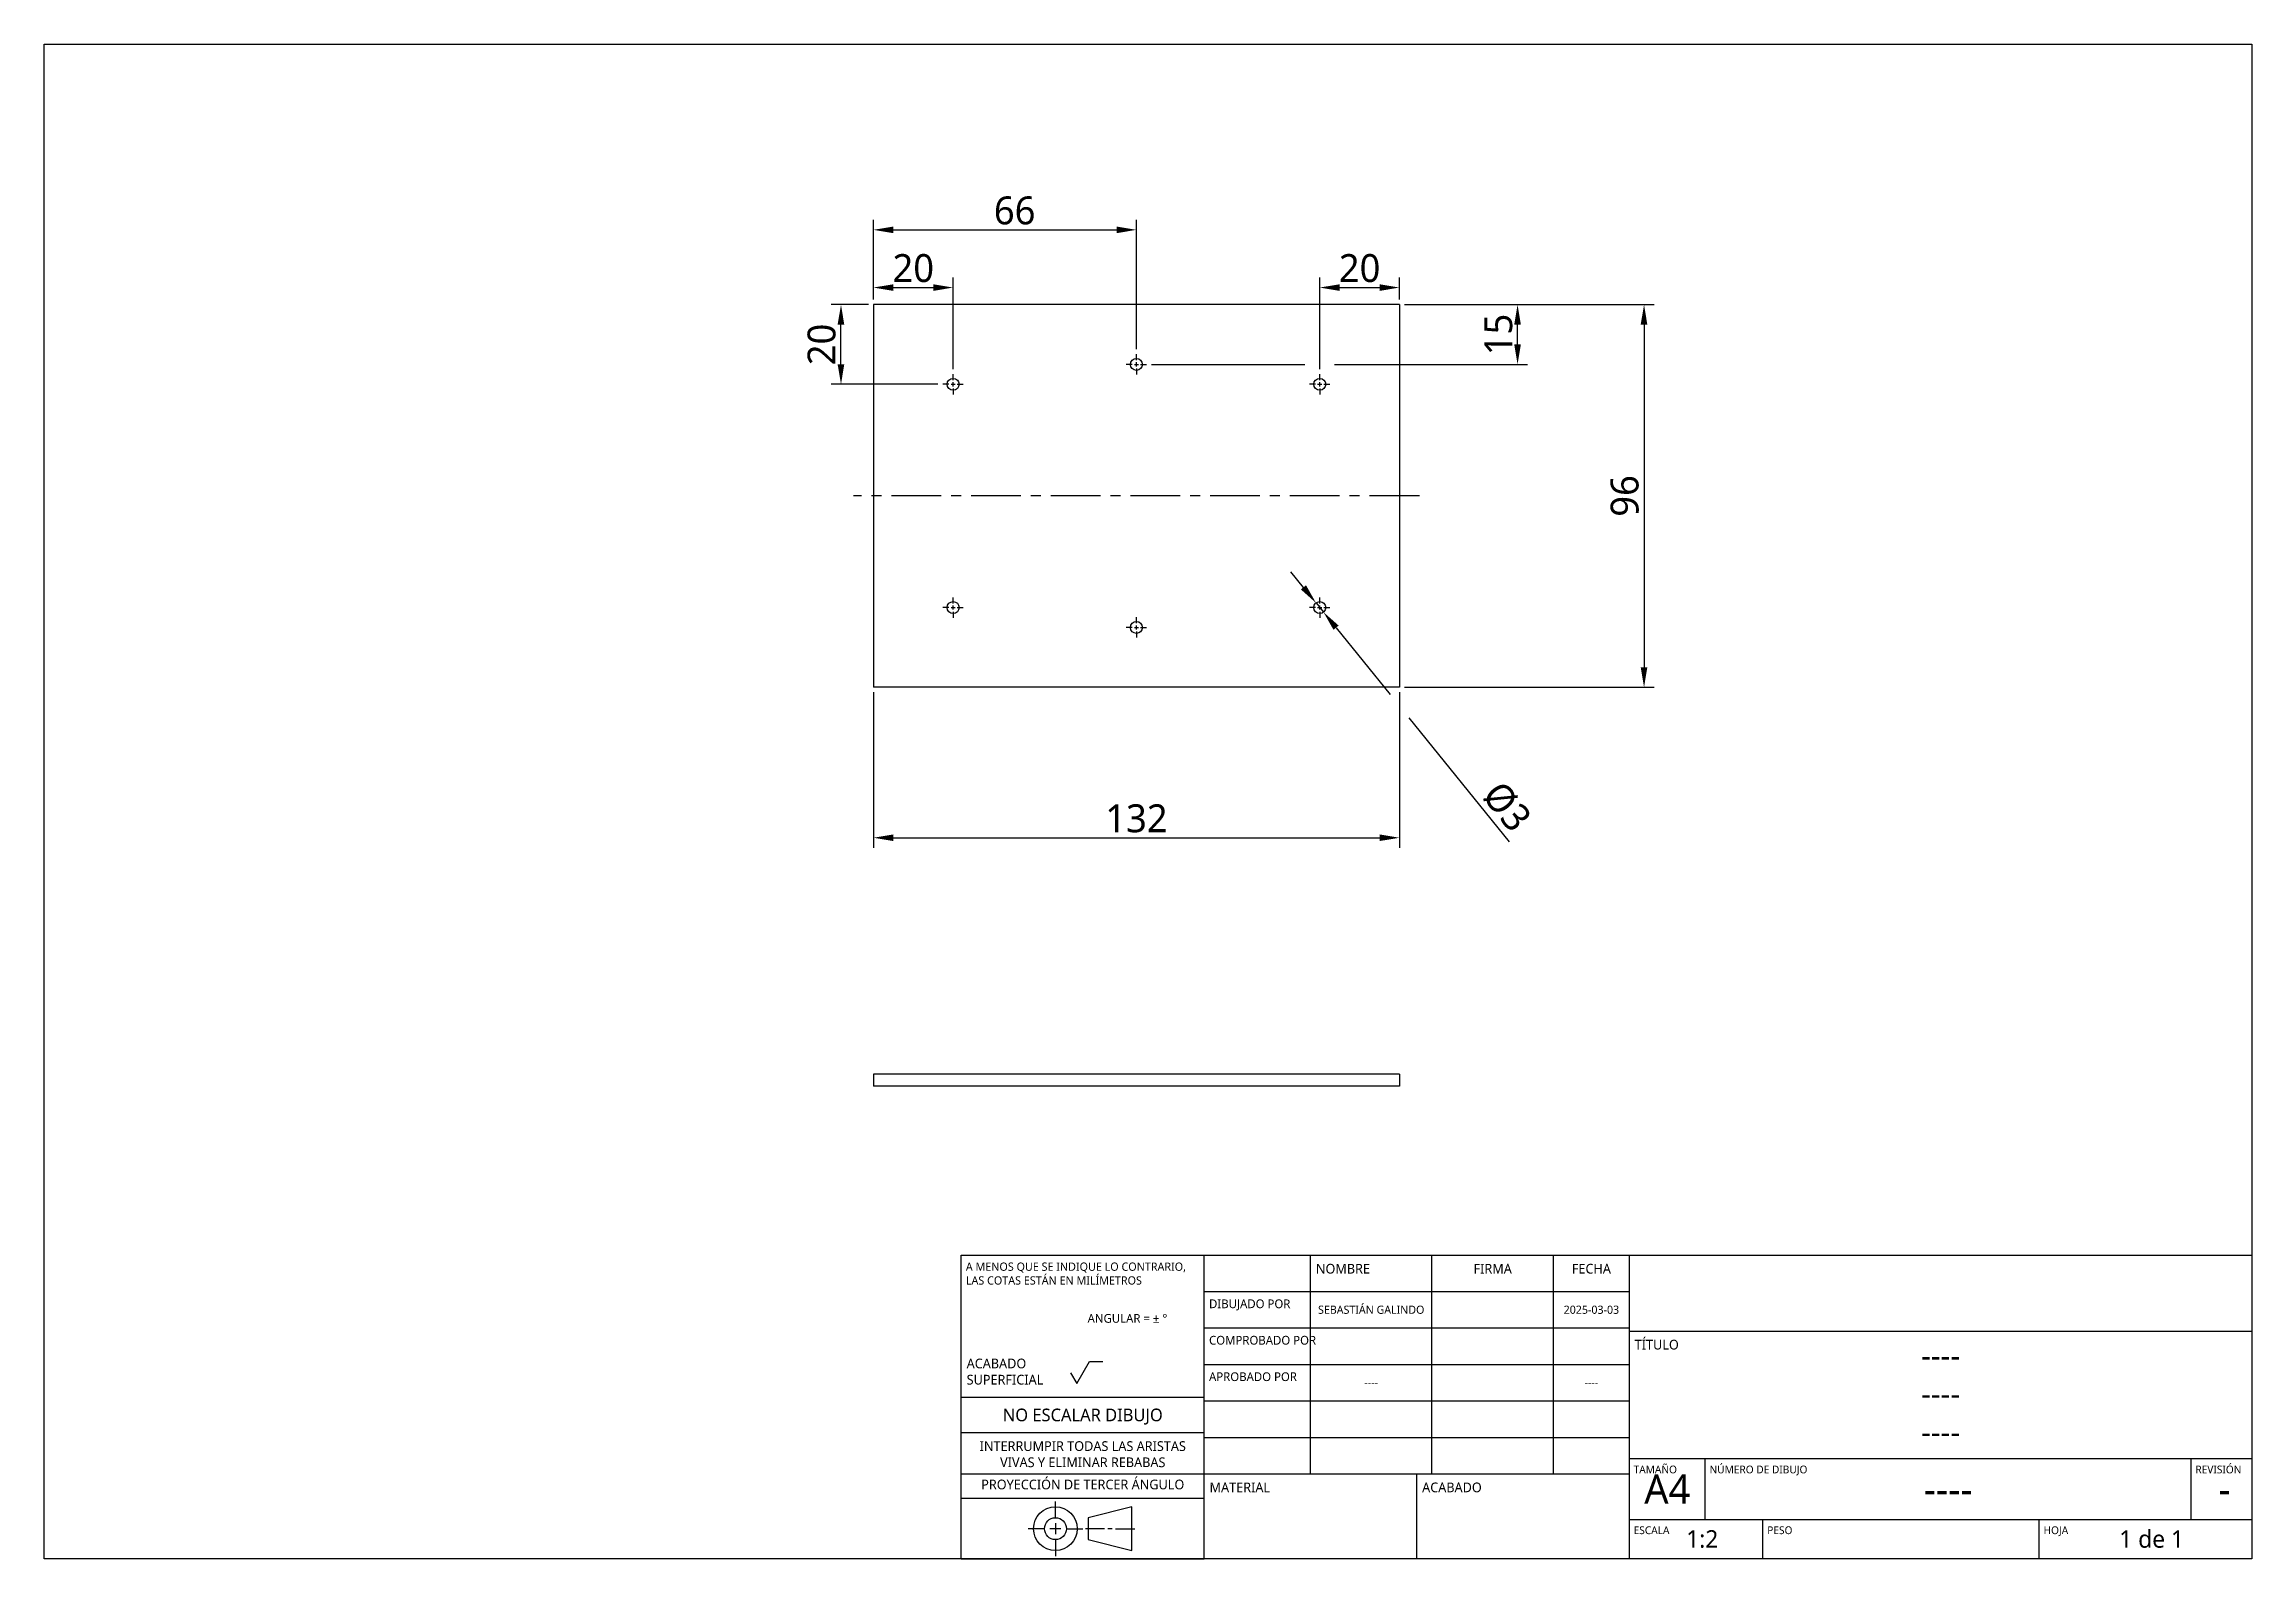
# Model space of a CAD drawing. Extents: x 20 to 297, y 10 to 200.
import ezdxf

# ---------------------------------------------------------------- set-up
doc = ezdxf.new("R2010")
doc.units = 0
doc.header["$LTSCALE"] = 12.7
doc.header["$PDMODE"] = 33
doc.header["$PDSIZE"] = 1
doc.linetypes.add('CENTER', pattern=[0.787402, 0.492126, -0.098425, 0.098425, -0.098425])
doc.layers.get('DEFPOINTS').update_dxf_attribs({"linetype": 'CONTINUOUS'})
for name, color, linetype in [('ANNOTATION_TEXT', 7, 'CONTINUOUS'), ('BORDER_FRAME', 7, 'CONTINUOUS'), ('CENTERLINES', 7, 'CENTER'), ('CENTERMARKS', 7, 'CONTINUOUS'), ('TITLE_BLOCK', 7, 'CONTINUOUS'), ('VISIBLE', 7, 'CONTINUOUS')]:
    doc.layers.add(name, color=color, linetype=linetype)
doc.styles.add('ONSHAPE-STANDARD', font='NotoSans-Regular.ttf')
doc.styles.add('ONSHAPE-STANDARD-DIMENSION', font='')
doc.styles.add('ONSHAPE-STANDARD-FIELDS', font='')
doc.styles.get('ONSHAPE-STANDARD-DIMENSION').set_extended_font_data('Noto Sans')
doc.styles.get('ONSHAPE-STANDARD-FIELDS').set_extended_font_data('Noto Sans')
doc.dimstyles.new('ONSHAPE-ISO-25$0', dxfattribs={"dimtxt": 3.5, "dimasz": 2.5, "dimexe": 1.25, "dimexo": 0.625, "dimtad": 1, "dimtxsty": 'ONSHAPE-STANDARD-DIMENSION', "dimcen": 2.5, "dimclrd": 7, "dimclre": 7, "dimclrt": 7, "dimadec": 1, "dimazin": 3, "dimtfac": 1, "dimtmove": 0, "dimatfit": 3})
doc.dimstyles.new('ONSHAPE-ISO-25$3', dxfattribs={"dimtxt": 3.5, "dimasz": 2.5, "dimexe": 1.25, "dimexo": 0.625, "dimtad": 1, "dimtxsty": 'ONSHAPE-STANDARD-DIMENSION', "dimcen": 0, "dimclrd": 7, "dimclre": 7, "dimclrt": 7, "dimadec": 1, "dimazin": 3, "dimtfac": 1, "dimtmove": 0, "dimatfit": 3})

# ---------------------------------------------------------------- blocks, each defined once
blk = doc.blocks.new('*D1')
at = {"layer": 'ANNOTATION_TEXT', "color": 7}
for p, q in [((124.05, 167.96), (124.05, 170.72)), ((126.55, 169.47), (131.55, 169.47)), ((134.05, 159.23), (134.05, 170.72))]:
    blk.add_line(p, q, dxfattribs=at)
for points in [[(126.55, 169.88), (126.55, 169.05), (124.05, 169.47)], [(131.55, 169.05), (131.55, 169.88), (134.05, 169.47)]]:
    blk.add_solid(points, dxfattribs=at)
at = {"layer": 'DEFPOINTS', "color": 0}
for p in [(134.05, 169.47), (124.05, 167.33), (134.05, 158.61)]:
    blk.add_point(p, dxfattribs=at)
at = {"layer": 'ANNOTATION_TEXT', "color": 7, "insert": (129.05, 171.89), "char_height": 3.5, "attachment_point": 5, "style": 'ONSHAPE-STANDARD-DIMENSION'}
blk.add_mtext('20', dxfattribs=at)
blk = doc.blocks.new('*D2')
at = {"layer": 'ANNOTATION_TEXT', "color": 7}
for p, q in [((124.05, 167.96), (124.05, 177.96)), ((157.05, 161.73), (157.05, 177.96)), ((126.55, 176.71), (154.55, 176.71))]:
    blk.add_line(p, q, dxfattribs=at)
for points in [[(126.55, 177.12), (126.55, 176.29), (124.05, 176.71)], [(154.55, 176.29), (154.55, 177.12), (157.05, 176.71)]]:
    blk.add_solid(points, dxfattribs=at)
at = {"layer": 'DEFPOINTS', "color": 0}
for p in [(157.05, 176.71), (124.05, 167.33), (157.05, 161.11)]:
    blk.add_point(p, dxfattribs=at)
at = {"layer": 'ANNOTATION_TEXT', "color": 7, "insert": (141.77, 179.12), "char_height": 3.5, "attachment_point": 5, "style": 'ONSHAPE-STANDARD-DIMENSION'}
blk.add_mtext('66', dxfattribs=at)
blk = doc.blocks.new('*D3')
at = {"layer": 'ANNOTATION_TEXT', "color": 7}
for p, q in [((180.05, 159.23), (180.05, 170.72)), ((182.55, 169.47), (187.55, 169.47)), ((190.05, 167.96), (190.05, 170.72))]:
    blk.add_line(p, q, dxfattribs=at)
for points in [[(182.55, 169.88), (182.55, 169.05), (180.05, 169.47)], [(187.55, 169.05), (187.55, 169.88), (190.05, 169.47)]]:
    blk.add_solid(points, dxfattribs=at)
at = {"layer": 'DEFPOINTS', "color": 0}
for p in [(190.05, 169.47), (190.05, 167.33), (180.05, 158.61)]:
    blk.add_point(p, dxfattribs=at)
at = {"layer": 'ANNOTATION_TEXT', "color": 7, "insert": (185.05, 171.89), "char_height": 3.5, "attachment_point": 5, "style": 'ONSHAPE-STANDARD-DIMENSION'}
blk.add_mtext('20', dxfattribs=at)
blk = doc.blocks.new('*D4')
at = {"layer": 'ANNOTATION_TEXT', "color": 7}
for p, q in [((123.42, 167.33), (118.73, 167.33)), ((119.98, 159.83), (119.98, 164.83)), ((132.15, 157.33), (118.73, 157.33))]:
    blk.add_line(p, q, dxfattribs=at)
for points in [[(120.39, 164.83), (119.56, 164.83), (119.98, 167.33)], [(119.56, 159.83), (120.39, 159.83), (119.98, 157.33)]]:
    blk.add_solid(points, dxfattribs=at)
at = {"layer": 'DEFPOINTS', "color": 0}
for p in [(119.98, 167.33), (124.05, 167.33), (132.77, 157.33)]:
    blk.add_point(p, dxfattribs=at)
at = {"layer": 'ANNOTATION_TEXT', "color": 7, "insert": (117.56, 162.33), "char_height": 3.5, "attachment_point": 5, "rotation": 90, "style": 'ONSHAPE-STANDARD-DIMENSION'}
blk.add_mtext('20', dxfattribs=at)
blk = doc.blocks.new('*D5')
at = {"layer": 'ANNOTATION_TEXT', "color": 7}
for p, q in [((190.67, 167.33), (206.12, 167.33)), ((204.87, 162.33), (204.87, 164.83)), ((158.95, 159.83), (178.17, 159.83)), ((181.92, 159.83), (206.12, 159.83))]:
    blk.add_line(p, q, dxfattribs=at)
for points in [[(205.28, 164.83), (204.45, 164.83), (204.87, 167.33)], [(204.45, 162.33), (205.28, 162.33), (204.87, 159.83)]]:
    blk.add_solid(points, dxfattribs=at)
at = {"layer": 'DEFPOINTS', "color": 0}
for p in [(190.05, 167.33), (204.87, 167.33), (158.32, 159.83)]:
    blk.add_point(p, dxfattribs=at)
at = {"layer": 'ANNOTATION_TEXT', "color": 7, "insert": (202.47, 163.58), "char_height": 3.5, "attachment_point": 5, "rotation": 90, "style": 'ONSHAPE-STANDARD-DIMENSION'}
blk.add_mtext('15', dxfattribs=at)
blk = doc.blocks.new('*D6')
at = {"layer": 'ANNOTATION_TEXT', "color": 7}
for p, q in [((190.67, 167.33), (221.99, 167.33)), ((220.74, 164.83), (220.74, 121.83)), ((190.67, 119.33), (221.99, 119.33))]:
    blk.add_line(p, q, dxfattribs=at)
for points in [[(221.15, 164.83), (220.32, 164.83), (220.74, 167.33)], [(220.32, 121.83), (221.15, 121.83), (220.74, 119.33)]]:
    blk.add_solid(points, dxfattribs=at)
at = {"layer": 'DEFPOINTS', "color": 0}
for p in [(190.05, 167.33), (190.05, 119.33), (220.74, 119.33)]:
    blk.add_point(p, dxfattribs=at)
at = {"layer": 'ANNOTATION_TEXT', "color": 7, "insert": (218.32, 143.33), "char_height": 3.5, "attachment_point": 5, "rotation": 90, "style": 'ONSHAPE-STANDARD-DIMENSION'}
blk.add_mtext('96', dxfattribs=at)
blk = doc.blocks.new('*D7')
at = {"layer": 'ANNOTATION_TEXT', "color": 7}
for p, q in [((124.05, 118.71), (124.05, 99.2)), ((190.05, 118.71), (190.05, 99.2)), ((126.55, 100.45), (187.55, 100.45))]:
    blk.add_line(p, q, dxfattribs=at)
for points in [[(126.55, 100.87), (126.55, 100.04), (124.05, 100.45)], [(187.55, 100.04), (187.55, 100.87), (190.05, 100.45)]]:
    blk.add_solid(points, dxfattribs=at)
at = {"layer": 'DEFPOINTS', "color": 0}
for p in [(124.05, 119.33), (190.05, 119.33), (190.05, 100.45)]:
    blk.add_point(p, dxfattribs=at)
at = {"layer": 'ANNOTATION_TEXT', "color": 7, "insert": (157.05, 102.87), "char_height": 3.5, "attachment_point": 5, "style": 'ONSHAPE-STANDARD-DIMENSION'}
blk.add_mtext('132', dxfattribs=at)
blk = doc.blocks.new('*D8')
at = {"layer": 'ANNOTATION_TEXT', "color": 7}
for p, q in [((178, 131.86), (176.43, 133.8)), ((179.58, 129.91), (180.52, 128.75)), ((182.09, 126.8), (188.87, 118.43)), ((191.23, 115.51), (203.83, 99.93))]:
    blk.add_line(p, q, dxfattribs=at)
for points in [[(177.68, 131.6), (178.33, 132.12), (179.58, 129.91)], [(182.42, 127.07), (181.77, 126.54), (180.52, 128.75)]]:
    blk.add_solid(points, dxfattribs=at)
at = {"layer": 'DEFPOINTS', "color": 0}
for p in [(179.58, 129.91), (180.52, 128.75)]:
    blk.add_point(p, dxfattribs=at)
at = {"layer": 'ANNOTATION_TEXT', "color": 7, "insert": (203.51, 104.34), "char_height": 3.5, "attachment_point": 5, "rotation": 308.9703, "style": 'ONSHAPE-STANDARD-DIMENSION'}
blk.add_mtext('%%c3', dxfattribs=at)

msp = doc.modelspace()

# ---------------------------------------------------------------- linework, layer by layer
at = {"layer": 'BORDER_FRAME'}
for p, q in [((20, 10), (20, 200)), ((20, 200), (297, 200)), ((297, 200), (297, 10)), ((297, 10), (20, 10))]:
    msp.add_line(p, q, dxfattribs=at)
at = {"layer": 'CENTERLINES'}
msp.add_line((192.5484, 143.3307), (121.5484, 143.3307), dxfattribs=at)
at = {"layer": 'CENTERMARKS', "linetype": 'CENTER'}
for p, q in [((157.0484, 160.3557), (157.0484, 161.1057)), ((134.0484, 157.8557), (134.0484, 158.6057)), ((156.5234, 159.8307), (155.7734, 159.8307)), ((157.0484, 159.3057), (157.0484, 158.5557)), ((157.5734, 159.8307), (158.3234, 159.8307)), ((180.0484, 157.8557), (180.0484, 158.6057)), ((133.5234, 157.3307), (132.7734, 157.3307)), ((134.0484, 156.8057), (134.0484, 156.0557)), ((134.5734, 157.3307), (135.3234, 157.3307)), ((179.5234, 157.3307), (178.7734, 157.3307)), ((180.0484, 156.8057), (180.0484, 156.0557)), ((180.5734, 157.3307), (181.3234, 157.3307)), ((134.0484, 129.8557), (134.0484, 130.6057)), ((180.0484, 129.8557), (180.0484, 130.6057)), ((133.5234, 129.3307), (132.7734, 129.3307)), ((134.0484, 128.8057), (134.0484, 128.0557)), ((134.5734, 129.3307), (135.3234, 129.3307)), ((157.0484, 127.3557), (157.0484, 128.1057)), ((179.5234, 129.3307), (178.7734, 129.3307)), ((180.0484, 128.8057), (180.0484, 128.0557)), ((180.5734, 129.3307), (181.3234, 129.3307)), ((156.5234, 126.8307), (155.7734, 126.8307)), ((157.0484, 126.3057), (157.0484, 125.5557)), ((157.5734, 126.8307), (158.3234, 126.8307))]:
    msp.add_line(p, q, dxfattribs=at)
at = {"layer": 'CENTERMARKS', "linetype": 'CONTINUOUS'}
for p, q in [((156.7859, 159.8307), (157.3109, 159.8307)), ((157.0484, 159.5682), (157.0484, 160.0932)), ((133.7859, 157.3307), (134.3109, 157.3307)), ((134.0484, 157.0682), (134.0484, 157.5932)), ((179.7859, 157.3307), (180.3109, 157.3307)), ((180.0484, 157.0682), (180.0484, 157.5932)), ((133.7859, 129.3307), (134.3109, 129.3307)), ((134.0484, 129.0682), (134.0484, 129.5932)), ((179.7859, 129.3307), (180.3109, 129.3307)), ((180.0484, 129.0682), (180.0484, 129.5932)), ((156.7859, 126.8307), (157.3109, 126.8307)), ((157.0484, 126.5682), (157.0484, 127.0932))]:
    msp.add_line(p, q, dxfattribs=at)
at = {"layer": 'TITLE_BLOCK'}
for p, q in [((135.075, 10), (135.075, 48.1)), ((135.075, 48.1), (165.555, 48.1)), ((165.555, 10), (165.555, 48.1)), ((165.555, 48.1), (218.895, 48.1)), ((178.89, 20.668), (178.89, 48.1)), ((194.13, 20.668), (194.13, 48.1)), ((209.37, 20.668), (209.37, 48.1)), ((218.895, 10), (218.895, 48.1)), ((218.895, 48.1), (297, 48.1)), ((165.555, 43.528), (218.895, 43.528)), ((165.555, 38.956), (218.895, 38.956)), ((218.895, 38.575), (297, 38.575)), ((148.791, 33.3172), (149.553, 31.9974)), ((149.553, 31.9974), (151.1532, 34.769)), ((151.1532, 34.769), (152.8296, 34.769)), ((165.555, 34.384), (218.895, 34.384)), ((135.075, 30.2692), (165.555, 30.2692)), ((165.555, 29.812), (218.895, 29.812)), ((135.075, 25.8496), (165.555, 25.8496)), ((165.555, 25.24), (218.895, 25.24)), ((218.895, 22.573), (297, 22.573)), ((228.42, 14.953), (228.42, 22.573)), ((289.38, 14.953), (289.38, 22.573)), ((135.075, 20.668), (165.555, 20.668)), ((165.555, 20.668), (218.895, 20.668)), ((192.225, 10), (192.225, 20.668)), ((135.075, 17.62), (165.555, 17.62)), ((146.886, 15.1511), (146.886, 17.2085)), ((146.886, 14.4653), (146.886, 13.0937)), ((156.4872, 16.5227), (151.0008, 15.1511)), ((151.0008, 15.1511), (151.0008, 12.4079)), ((156.4872, 11.0363), (156.4872, 16.5227)), ((218.895, 14.953), (297, 14.953)), ((235.659, 10), (235.659, 14.953)), ((270.33, 10), (270.33, 14.953)), ((145.5144, 13.7795), (143.457, 13.7795)), ((147.5718, 13.7795), (146.2002, 13.7795)), ((146.886, 12.4079), (146.886, 10.3505)), ((148.2576, 13.7795), (150.315, 13.7795)), ((153.0582, 13.7795), (150.6579, 13.7795)), ((151.0008, 12.4079), (156.4872, 11.0363)), ((154.0183, 13.7795), (153.4697, 13.7795)), ((154.4298, 13.7795), (156.8301, 13.7795)), ((135.075, 10), (165.555, 10))]:
    msp.add_line(p, q, dxfattribs=at)
for radius in [2.7432, 1.3716]:
    msp.add_circle((146.886, 13.7795), radius, dxfattribs=at)
at = {"layer": 'VISIBLE'}
for p, q in [((124.0484, 167.3307), (124.0484, 119.3307)), ((190.0484, 167.3307), (124.0484, 167.3307)), ((190.0484, 167.3307), (190.0484, 119.3307)), ((190.0484, 119.3307), (124.0484, 119.3307)), ((124.0484, 70.7924), (124.0484, 69.2924)), ((190.0484, 70.7924), (124.0484, 70.7924)), ((190.0484, 69.2924), (124.0484, 69.2924)), ((190.0484, 70.7924), (190.0484, 69.2924))]:
    msp.add_line(p, q, dxfattribs=at)
for centre in [(134.0484, 157.3307), (157.0484, 159.8307), (180.0484, 157.3307), (134.0484, 129.3307), (157.0484, 126.8307), (180.0484, 129.3307)]:
    msp.add_circle(centre, 0.75, dxfattribs=at)

# ---------------------------------------------------------------- texts
at = {"layer": 'TITLE_BLOCK'}
for s, insert, char_height, width, attachment_point, style in [('A MENOS QUE SE INDIQUE LO CONTRARIO, LAS COTAS ESTÁN EN MILÍMETROS', (135.645, 47.1673), 1.03632, 29.8704, 1, 'ONSHAPE-STANDARD'), ('NOMBRE', (179.5606, 47.0027), 1.2192, 14.9352, 1, 'ONSHAPE-STANDARD'), ('FIRMA', (201.75, 47.0027), 1.2192, 14.9352, 2, 'ONSHAPE-STANDARD'), ('FECHA', (214.1325, 47.0027), 1.2192, 9.3345, 2, 'ONSHAPE-STANDARD'), ('DIBUJADO POR', (166.1585, 42.5404), 1.09728, 13.0683, 1, 'ONSHAPE-STANDARD'), ('SEBASTIÁN GALINDO', (186.51, 41.242), 1.024128, 15.24, 5, 'ONSHAPE-STANDARD-FIELDS'), ('2025-03-03', (214.1325, 41.242), 1.02413, 9.525, 5, 'ONSHAPE-STANDARD-FIELDS'), ('^JANGULAR = ± °^J', (150.9185, 42.5404), 1.09728, 14.9352, 1, 'ONSHAPE-STANDARD'), ('COMPROBADO POR', (166.1585, 37.9684), 1.09728, 13.0683, 1, 'ONSHAPE-STANDARD'), ('TÍTULO', (219.5656, 37.4777), 1.2192, 9.3345, 1, 'ONSHAPE-STANDARD'), ('ACABADO SUPERFICIAL', (135.7456, 35.1155), 1.2192, 14.9352, 1, 'ONSHAPE-STANDARD'), ('APROBADO POR', (166.1585, 33.3964), 1.09728, 13.0683, 1, 'ONSHAPE-STANDARD'), ('----', (257.9475, 35.527), 2.92608, 70.485, 5, 'ONSHAPE-STANDARD-FIELDS'), ('----', (186.51, 32.098), 1.02413, 15.24, 5, 'ONSHAPE-STANDARD-FIELDS'), ('----', (214.1325, 32.098), 1.02413, 9.525, 5, 'ONSHAPE-STANDARD-FIELDS'), ('----', (257.9475, 30.7264), 2.92608, 70.485, 5, 'ONSHAPE-STANDARD-FIELDS'), ('NO ESCALAR DIBUJO', (150.315, 28.8427), 1.58496, 29.8704, 2, 'ONSHAPE-STANDARD'), ('----', (257.9475, 25.9258), 2.92608, 70.485, 5, 'ONSHAPE-STANDARD-FIELDS'), ('INTERRUMPIR TODAS LAS ARISTAS VIVAS Y ELIMINAR REBABAS', (150.315, 24.7523), 1.2192, 29.8704, 2, 'ONSHAPE-STANDARD'), ('PROYECCIÓN DE TERCER ÁNGULO', (150.315, 19.9365), 1.2192, 29.8704, 2, 'ONSHAPE-STANDARD'), ('MATERIAL', (166.2256, 19.5707), 1.2192, 26.1366, 1, 'ONSHAPE-STANDARD'), ('ACABADO', (192.8956, 19.5707), 1.2192, 26.1366, 1, 'ONSHAPE-STANDARD'), ('TAMAÑO', (219.4314, 21.6952), 0.97536, 9.3345, 1, 'ONSHAPE-STANDARD'), ('A4', (223.6575, 18.763), 3.6576, 9.525, 5, 'ONSHAPE-STANDARD-FIELDS'), ('NÚMERO DE DIBUJO', (228.9564, 21.6952), 0.97536, 59.7408, 1, 'ONSHAPE-STANDARD'), ('REVISIÓN', (289.9164, 21.6952), 0.97536, 7.4676, 1, 'ONSHAPE-STANDARD'), ('----', (258.9, 18.763), 3.6576, 60.96, 5, 'ONSHAPE-STANDARD-FIELDS'), ('-', (293.571, 18.763), 3.6576, 6.858, 5, 'ONSHAPE-STANDARD-FIELDS'), ('ESCALA', (219.4314, 14.0752), 0.97536, 16.42872, 1, 'ONSHAPE-STANDARD'), ('PESO', (236.1954, 14.0752), 0.97536, 33.97758, 1, 'ONSHAPE-STANDARD'), ('HOJA', (270.8664, 14.0752), 0.97536, 26.1366, 1, 'ONSHAPE-STANDARD'), ('1:2', (228.039, 12.4765), 2.19456, 15.24, 5, 'ONSHAPE-STANDARD-FIELDS'), ('1 de 1', (284.427, 12.4765), 2.19456, 25.146, 5, 'ONSHAPE-STANDARD-FIELDS')]:
    msp.add_mtext(s, dxfattribs=dict(at, insert=insert, char_height=char_height, width=width, attachment_point=attachment_point, style=style))

# ---------------------------------------------------------------- dimensions: what is measured, and where the dimension line sits
at = {"layer": 'ANNOTATION_TEXT'}
for base, p1, p2, picture, middle in [((157.0484, 176.7062), (124.0484, 167.3307, 0.75), (157.0484, 161.1057, 0.75), '*D2', (141.7676, 176.7062)), ((134.0484, 169.4673), (124.0484, 167.3307, 0.75), (134.0484, 158.6057, 0.75), '*D1', (129.0484, 169.4673)), ((190.0484, 169.4673), (180.0484, 158.6057, 0.75), (190.0484, 167.3307, 0.75), '*D3', (185.0484, 169.4673)), ((190.0484, 100.4537), (124.0484, 119.3307, 0.75), (190.0484, 119.3307, 0.75), '*D7', (157.0484, 100.4537))]:
    dim = msp.add_linear_dim(base=base, p1=p1, p2=p2, dimstyle='ONSHAPE-ISO-25$0', override={"dimlfac": 2, "dimpost": ''}, dxfattribs=at)
    dim.commit()
    dim.dimension.update_dxf_attribs({"geometry": picture, "text_midpoint": middle, "dimtype": 160})
for base, p1, p2, picture, middle in [((119.976, 167.3307), (132.7734, 157.3307, 0.75), (124.0484, 167.3307, 0.75), '*D4', (119.976, 162.3307)), ((204.8654, 167.3307), (158.3234, 159.8307, 0.75), (190.0484, 167.3307, 0.75), '*D5', (204.8654, 163.5807)), ((220.7381, 119.3307), (190.0484, 167.3307, 0.75), (190.0484, 119.3307, 0.75), '*D6', (220.7381, 143.3307))]:
    dim = msp.add_linear_dim(base=base, p1=p1, p2=p2, angle=90, dimstyle='ONSHAPE-ISO-25$0', override={"dimlfac": 2, "dimpost": ''}, dxfattribs=at)
    dim.commit()
    dim.dimension.update_dxf_attribs({"geometry": picture, "text_midpoint": middle, "dimtype": 160})
dim = msp.add_diameter_dim_2p(p1=(179.5767, 129.9138, 0.75), p2=(180.5201, 128.7476, 0.75), dimstyle='ONSHAPE-ISO-25$3', override={"dimlfac": 2, "dimpost": '%%c<>', "dimtofl": 1, "dimtmove": 0, "dimatfit": 3}, dxfattribs=at)
dim.commit()
dim.dimension.update_dxf_attribs({"geometry": '*D8', "text_midpoint": (201.5499, 102.7505), "dimtype": 163})

doc.saveas('drawing.dxf')
